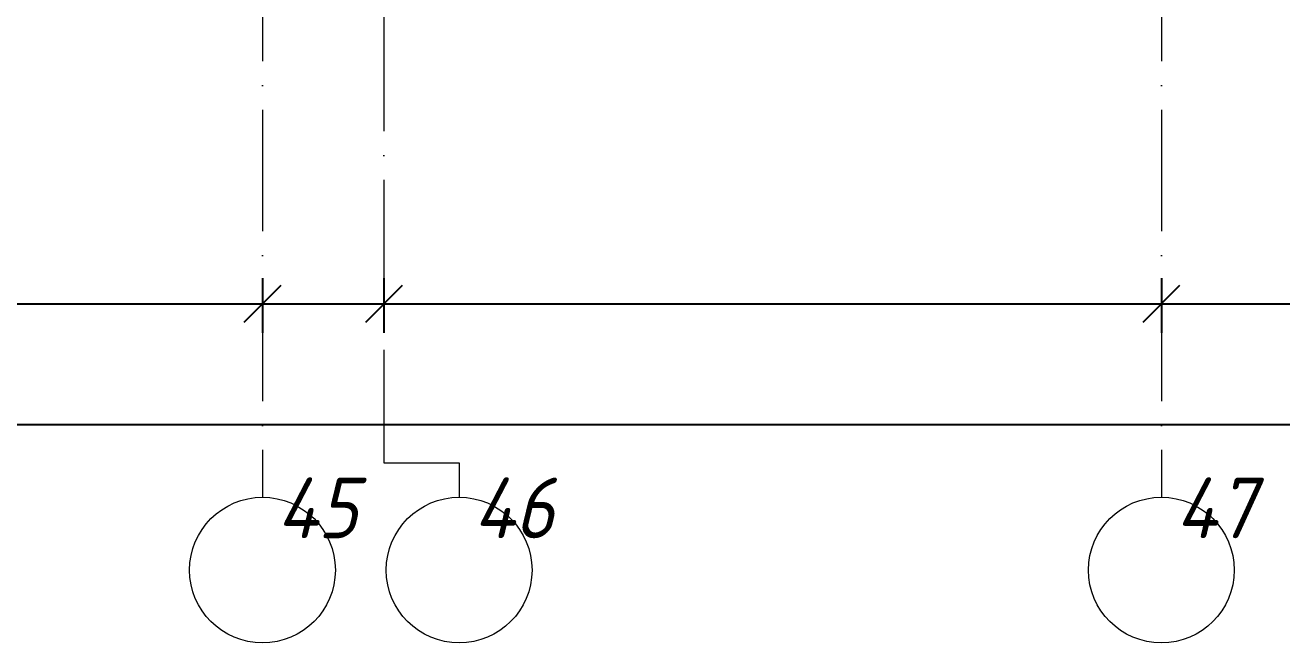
# Model space of a CAD drawing. Header units: millimetres. Extents: x -401725 to 250493, y 305116 to 802890.
# Drawn here: x 46364 to 51537, y 374196 to 376741 of the extents above; entities that cross this region are included whole.
import ezdxf

# ---------------------------------------------------------------- set-up
doc = ezdxf.new("R2010")
doc.units = ezdxf.units.MM
doc.linetypes.add('50_200_ШТРИХ_1Т_ш5_п1_п1_', pattern=[700, 500, -100, 0, -100])
for name, color, linetype, lineweight in [('A-____-____-DIMS', 7, 'Continuous', 9), ('S-GRID-____-IDEN', 7, 'Continuous', 9), ('S-GRID-____-OTLN', 7, 'Continuous', 9), ('S-GRID-____-OTLN-1', 7, '50_200_ШТРИХ_1Т_ш5_п1_п1_', 9)]:
    doc.layers.add(name, color=color, linetype=linetype, lineweight=lineweight)
doc.styles.add('ISOCPEUR_I', font='isocpeui.ttf', dxfattribs={"width": 0.9, "height": 2.5})
doc.styles.add('ISOCPEUR_I_9', font='isocpeui.ttf', dxfattribs={"width": 0.9, "height": 250})
doc.dimstyles.new('ISO-2_5_0_9К_БОЛЬШОЙ_ОСИ', dxfattribs={"dimscale": 304.8, "dimtxt": 248.995294, "dimasz": 0.492126, "dimexe": 0.393701, "dimexo": 0, "dimgap": 0, "dimtad": 1, "dimdec": 0, "dimzin": 0, "dimdsep": 46, "dimtxsty": 'ISOCPEUR_I', "dimblk1": 'OBLIQUE', "dimblk2": 'OBLIQUE', "dimsah": 1, "dimcen": 0.09, "dimdle": 0.393701, "dimazin": 0, "dimtfac": 1, "dimtdec": 4, "dimtix": 1, "dimtmove": 0, "dimatfit": 3, "dimfxl": 1, "dimtvp": 1, "dimtolj": 1, "dimtzin": 0, "dimarcsym": 2})

# ---------------------------------------------------------------- blocks, each defined once
blk = doc.blocks.new('Ось сетки - Круг_Ø6_00__ISO-2_5_0_9K_-25732049-АР1_План отверстий 2 этажа в осях 1-64_Ю-ЯЯ')
at = {"layer": 'S-GRID-____-IDEN'}
blk.add_circle((0, 0), 3, dxfattribs=at)
blk = doc.blocks.new('_Oblique')
at = {"color": 0, "linetype": 'ByBlock', "lineweight": -2}
blk.add_line((-0.5, -0.5), (0.5, 0.5), dxfattribs=at)
blk = doc.blocks.new('*D8839')
at = {"layer": 'A-____-____-DIMS', "color": 0, "lineweight": -2, "transparency": 16777216}
for p, q in [((41840.9, 375699.2), (41840.9, 375473.2)), ((47340.9, 375699.2), (47340.9, 375473.2)), ((41720.9, 375593.2), (47460.9, 375593.2))]:
    blk.add_line(p, q, dxfattribs=at)
at = {"layer": 'Defpoints', "color": 0, "transparency": 16777216}
for p in [(41840.9, 375699.2), (47340.9, 375699.2), (47340.9, 375593.2)]:
    blk.add_point(p, dxfattribs=at)
at = {"layer": 'A-____-____-DIMS', "color": 0, "lineweight": -2, "transparency": 16777216, "xscale": 150, "yscale": 150, "zscale": 150, "rotation": 180}
blk.add_blockref('_Oblique', (41840.9, 375593.2), dxfattribs=at)
at = {"layer": 'A-____-____-DIMS', "color": 0, "lineweight": -2, "transparency": 16777216, "xscale": 150, "yscale": 150, "zscale": 150}
blk.add_blockref('_Oblique', (47340.9, 375593.2), dxfattribs=at)
at = {"layer": 'A-____-____-DIMS', "color": 0, "transparency": 16777216, "insert": (44590.9, 375594.4), "char_height": 2.5, "width": 758.478, "attachment_point": 5, "style": 'ISOCPEUR_I'}
blk.add_mtext('\\A1;5500', dxfattribs=at)
blk = doc.blocks.new('*D8840')
at = {"layer": 'A-____-____-DIMS', "color": 0, "lineweight": -2, "transparency": 16777216}
for p, q in [((47340.9, 375699.2), (47340.9, 375473.2)), ((47840.9, 375699.2), (47840.9, 375473.2)), ((47220.9, 375593.2), (47960.9, 375593.2))]:
    blk.add_line(p, q, dxfattribs=at)
at = {"layer": 'Defpoints', "color": 0, "transparency": 16777216}
for p in [(47340.9, 375699.2), (47840.9, 375699.2), (47840.9, 375593.2)]:
    blk.add_point(p, dxfattribs=at)
at = {"layer": 'A-____-____-DIMS', "color": 0, "lineweight": -2, "transparency": 16777216, "xscale": 150, "yscale": 150, "zscale": 150, "rotation": 180}
blk.add_blockref('_Oblique', (47340.9, 375593.2), dxfattribs=at)
at = {"layer": 'A-____-____-DIMS', "color": 0, "lineweight": -2, "transparency": 16777216, "xscale": 150, "yscale": 150, "zscale": 150}
blk.add_blockref('_Oblique', (47840.9, 375593.2), dxfattribs=at)
at = {"layer": 'A-____-____-DIMS', "color": 0, "transparency": 16777216, "insert": (47590.9, 375594.4), "char_height": 2.5, "width": 568.858, "attachment_point": 5, "style": 'ISOCPEUR_I'}
blk.add_mtext('\\A1;500', dxfattribs=at)
blk = doc.blocks.new('*D8841')
at = {"layer": 'A-____-____-DIMS', "color": 0, "lineweight": -2, "transparency": 16777216}
for p, q in [((47840.9, 375699.2), (47840.9, 375473.2)), ((51040.9, 375699.2), (51040.9, 375473.2)), ((47720.9, 375593.2), (51160.9, 375593.2))]:
    blk.add_line(p, q, dxfattribs=at)
at = {"layer": 'Defpoints', "color": 0, "transparency": 16777216}
for p in [(47840.9, 375699.2), (51040.9, 375699.2), (51040.9, 375593.2)]:
    blk.add_point(p, dxfattribs=at)
at = {"layer": 'A-____-____-DIMS', "color": 0, "lineweight": -2, "transparency": 16777216, "xscale": 150, "yscale": 150, "zscale": 150, "rotation": 180}
blk.add_blockref('_Oblique', (47840.9, 375593.2), dxfattribs=at)
at = {"layer": 'A-____-____-DIMS', "color": 0, "lineweight": -2, "transparency": 16777216, "xscale": 150, "yscale": 150, "zscale": 150}
blk.add_blockref('_Oblique', (51040.9, 375593.2), dxfattribs=at)
at = {"layer": 'A-____-____-DIMS', "color": 0, "transparency": 16777216, "insert": (49440.9, 375594.4), "char_height": 2.5, "width": 758.478, "attachment_point": 5, "style": 'ISOCPEUR_I'}
blk.add_mtext('\\A1;3200', dxfattribs=at)
blk = doc.blocks.new('*D8842')
at = {"layer": 'A-____-____-DIMS', "color": 0, "lineweight": -2, "transparency": 16777216}
for p, q in [((51040.9, 375699.2), (51040.9, 375473.2)), ((53290.9, 375699.2), (53290.9, 375473.2)), ((50920.9, 375593.2), (53410.9, 375593.2))]:
    blk.add_line(p, q, dxfattribs=at)
at = {"layer": 'Defpoints', "color": 0, "transparency": 16777216}
for p in [(51040.9, 375699.2), (53290.9, 375699.2), (53290.9, 375593.2)]:
    blk.add_point(p, dxfattribs=at)
at = {"layer": 'A-____-____-DIMS', "color": 0, "lineweight": -2, "transparency": 16777216, "xscale": 150, "yscale": 150, "zscale": 150, "rotation": 180}
blk.add_blockref('_Oblique', (51040.9, 375593.2), dxfattribs=at)
at = {"layer": 'A-____-____-DIMS', "color": 0, "lineweight": -2, "transparency": 16777216, "xscale": 150, "yscale": 150, "zscale": 150}
blk.add_blockref('_Oblique', (53290.9, 375593.2), dxfattribs=at)
at = {"layer": 'A-____-____-DIMS', "color": 0, "transparency": 16777216, "insert": (52165.9, 375594.4), "char_height": 2.5, "width": 758.478, "attachment_point": 5, "style": 'ISOCPEUR_I'}
blk.add_mtext('\\A1;2250', dxfattribs=at)
blk = doc.blocks.new('*D8996')
at = {"layer": 'A-____-____-DIMS', "color": 0, "lineweight": -2, "transparency": 16777216}
for p, q in [((-18009.1, 375202.4), (-18009.1, 374976.4)), ((55390.9, 375202.4), (55390.9, 374976.4)), ((-18129.1, 375096.4), (55510.9, 375096.4))]:
    blk.add_line(p, q, dxfattribs=at)
at = {"layer": 'Defpoints', "color": 0, "transparency": 16777216}
for p in [(-18009.1, 375202.4), (55390.9, 375202.4), (55390.9, 375096.4)]:
    blk.add_point(p, dxfattribs=at)
at = {"layer": 'A-____-____-DIMS', "color": 0, "lineweight": -2, "transparency": 16777216, "xscale": 150, "yscale": 150, "zscale": 150, "rotation": 180}
blk.add_blockref('_Oblique', (-18009.1, 375096.4), dxfattribs=at)
at = {"layer": 'A-____-____-DIMS', "color": 0, "lineweight": -2, "transparency": 16777216, "xscale": 150, "yscale": 150, "zscale": 150}
blk.add_blockref('_Oblique', (55390.9, 375096.4), dxfattribs=at)
at = {"layer": 'A-____-____-DIMS', "color": 0, "transparency": 16777216, "insert": (18690.9, 375097.6), "char_height": 2.5, "width": 971.082, "attachment_point": 5, "style": 'ISOCPEUR_I'}
blk.add_mtext('\\A1;73400', dxfattribs=at)

msp = doc.modelspace()

# ---------------------------------------------------------------- linework, layer by layer
at = {"layer": 'S-GRID-____-OTLN'}
for p, q in [((47840.9187, 374937.4037), (48150.3584, 374937.4037)), ((48150.3584, 374937.4037), (48150.3584, 374796.285))]:
    msp.add_line(p, q, dxfattribs=at)
at = {"layer": 'S-GRID-____-OTLN-1'}
for p, q in [((47340.9187, 412797.5486), (47340.9187, 374796.285)), ((51040.9187, 412797.5486), (51040.9187, 374796.285)), ((47840.9187, 412509.2909), (47840.9187, 374937.4037))]:
    msp.add_line(p, q, dxfattribs=at)

# ---------------------------------------------------------------- block references
at = {"layer": 'S-GRID-____-IDEN', "xscale": 99.99999999999993, "yscale": 99.99999999999993, "zscale": 99.99999999999993, "rotation": 180}
for p in [(47340.9187, 374496.285), (48150.3584, 374496.285), (51040.9187, 374496.285)]:
    msp.add_blockref('Ось сетки - Круг_Ø6_00__ISO-2_5_0_9K_-25732049-АР1_План отверстий 2 этажа в осях 1-64_Ю-ЯЯ', p, dxfattribs=at)

# ---------------------------------------------------------------- texts
at = {"layer": 'S-GRID-____-IDEN', "char_height": 250, "width": 425.696062, "attachment_point": 1, "style": 'ISOCPEUR_I_9'}
for s, insert in [('45', (47399.2122, 374877.4724)), ('46', (48208.6518, 374877.4724)), ('47', (51099.2122, 374877.4724))]:
    msp.add_mtext(s, dxfattribs=dict(at, insert=insert))

# ---------------------------------------------------------------- dimensions: what is measured, and where the dimension line sits
at = {"layer": 'A-____-____-DIMS'}
for base, p1, p2, override, picture, middle in [((47340.9187, 375593.1643), (41840.9187, 375699.2303), (47340.9187, 375699.2303), {"dimpost": '<>', "dimfxl": 5500}, '*D8839', (44590.9187, 375594.4143)), ((47840.9187, 375593.1643), (47340.9187, 375699.2303), (47840.9187, 375699.2303), {"dimpost": '<>', "dimfxl": 500}, '*D8840', (47590.9187, 375594.4143)), ((51040.9187, 375593.1643), (47840.9187, 375699.2303), (51040.9187, 375699.2303), {"dimpost": '<>', "dimfxl": 3200}, '*D8841', (49440.9187, 375594.4143)), ((53290.9187, 375593.1643), (51040.9187, 375699.2303), (53290.9187, 375699.2303), {"dimpost": '<>', "dimfxl": 2250}, '*D8842', (52165.9187, 375594.4143)), ((55390.9187, 375096.364), (-18009.0813, 375202.43), (55390.9187, 375202.43), {"dimpost": '<>', "dimfxl": 73400}, '*D8996', (18690.9187, 375097.6301))]:
    dim = msp.add_linear_dim(base=base, p1=p1, p2=p2, dimstyle='ISO-2_5_0_9К_БОЛЬШОЙ_ОСИ', override=override, dxfattribs=at)
    dim.commit()
    dim.dimension.update_dxf_attribs({"geometry": picture, "text_midpoint": middle})

doc.saveas('drawing.dxf')
